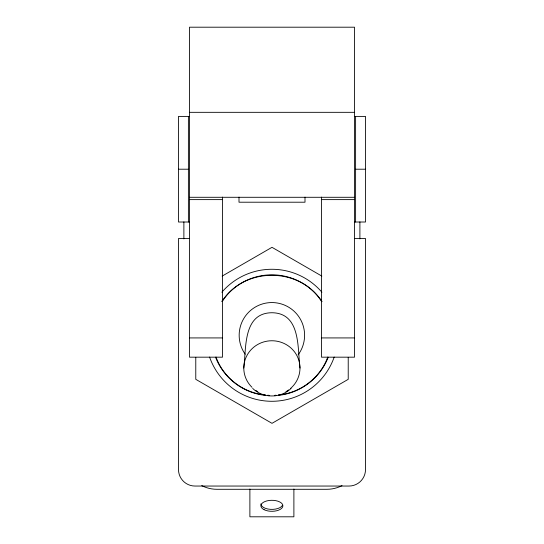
<?xml version="1.0" encoding="UTF-8"?>
<svg xmlns="http://www.w3.org/2000/svg" width="544" height="544" viewBox="0 0 544 544"><rect width="100%" height="100%" fill="white"/><g stroke="black" fill="none" stroke-linecap="round" stroke-linejoin="round"><path stroke-width="0.82" d="M243.794 368.043C246.344 348.486 242.76 313.004 271.884 312.732C301.009 313.004 297.425 348.486 299.982 368.043M327.746 357.068C320.491 377.658 300.247 393.196 278.474 394.869M222.564 301.097C244.351 266.397 300.336 266.846 321.715 301.757M291.081 388.416C280.752 398.466 263.024 398.466 252.695 388.416M222.163 276.094L272 247.316L321.837 276.094M274.36 395.413L276.005 395.196M189.489 112.329L354.511 112.329M189.489 116.402L178.493 116.402L178.493 222.013L189.489 222.013M354.511 116.402L365.507 116.402L365.507 222.013L354.511 222.013M178.493 169.211L188.394 169.211M355.606 169.211L365.507 169.211M189.489 197.288L354.511 197.288M189.489 199.621L222.496 199.621M321.504 199.621L354.511 199.621M189.489 238.517L178.493 238.517L178.493 469.54A16.504 16.504 0 0 0 194.99 486.044L349.01 486.044A16.504 16.504 0 0 0 365.507 469.54L365.507 238.517L354.511 238.517M189.489 337.926L222.496 337.926M321.504 337.926L354.511 337.926M265.302 394.869C243.528 393.196 223.285 377.658 216.029 357.068M267.77 395.196L269.416 395.413M359.897 221.911L359.897 238.898M355.606 116.402L355.606 222.013M348.221 357.333L348.221 379.331L272 423.334L195.779 379.331L195.779 357.333M321.504 197.105L321.504 357.177L354.511 357.177L354.511 27.2L189.489 27.2L189.489 357.177L222.496 357.177L222.496 197.105M305 197.139L305 202.212L239 202.212L239 197.139M293.889 489.056L293.889 516.8L249.886 516.8L249.886 489.056M188.394 116.402L188.394 222.013M183.879 221.911L183.879 238.898M342.026 485.622A33 33 0 0 1 326.896 489.294L216.879 489.294A33 33 0 0 1 201.749 485.622M252.022 387.335A28.098 27.288 0 0 1 252.409 348.378A28.098 27.288 0 0 1 292.509 349.506A28.098 27.288 0 0 1 290.571 388.423M288.667 389.932A28.098 27.288 0 0 1 285.933 391.673M257.836 391.673A28.098 27.288 0 0 1 255.775 390.395M334.193 357.068A66.008 66.008 0 0 1 209.576 357.068M221.864 292.21A66.008 66.008 0 0 1 321.905 292.21M245.228 354.253A32.722 32.722 0 0 1 250.267 310.719A32.722 32.722 0 0 1 294.086 311.243A32.722 32.722 0 0 1 298.078 354.885M328.216 357.252A60.459 60.459 0 0 1 278.528 395.372M276.032 395.597A60.459 60.459 0 0 1 274.366 395.685M269.402 395.685A60.459 60.459 0 0 1 267.743 395.597M265.241 395.372A60.459 60.459 0 0 1 215.56 357.252M221.721 301.532A60.459 60.459 0 0 1 322.048 301.532M282.513 505.315A11.002 5.501 0 0 1 270.45 509.347A11.002 5.501 0 0 1 260.889 503.894M264.105 509.687A11.002 5.501 0 0 0 282.513 507.226A11.002 5.501 0 0 0 269.042 500.487A11.002 5.501 0 0 0 264.105 509.687"/></g></svg>
